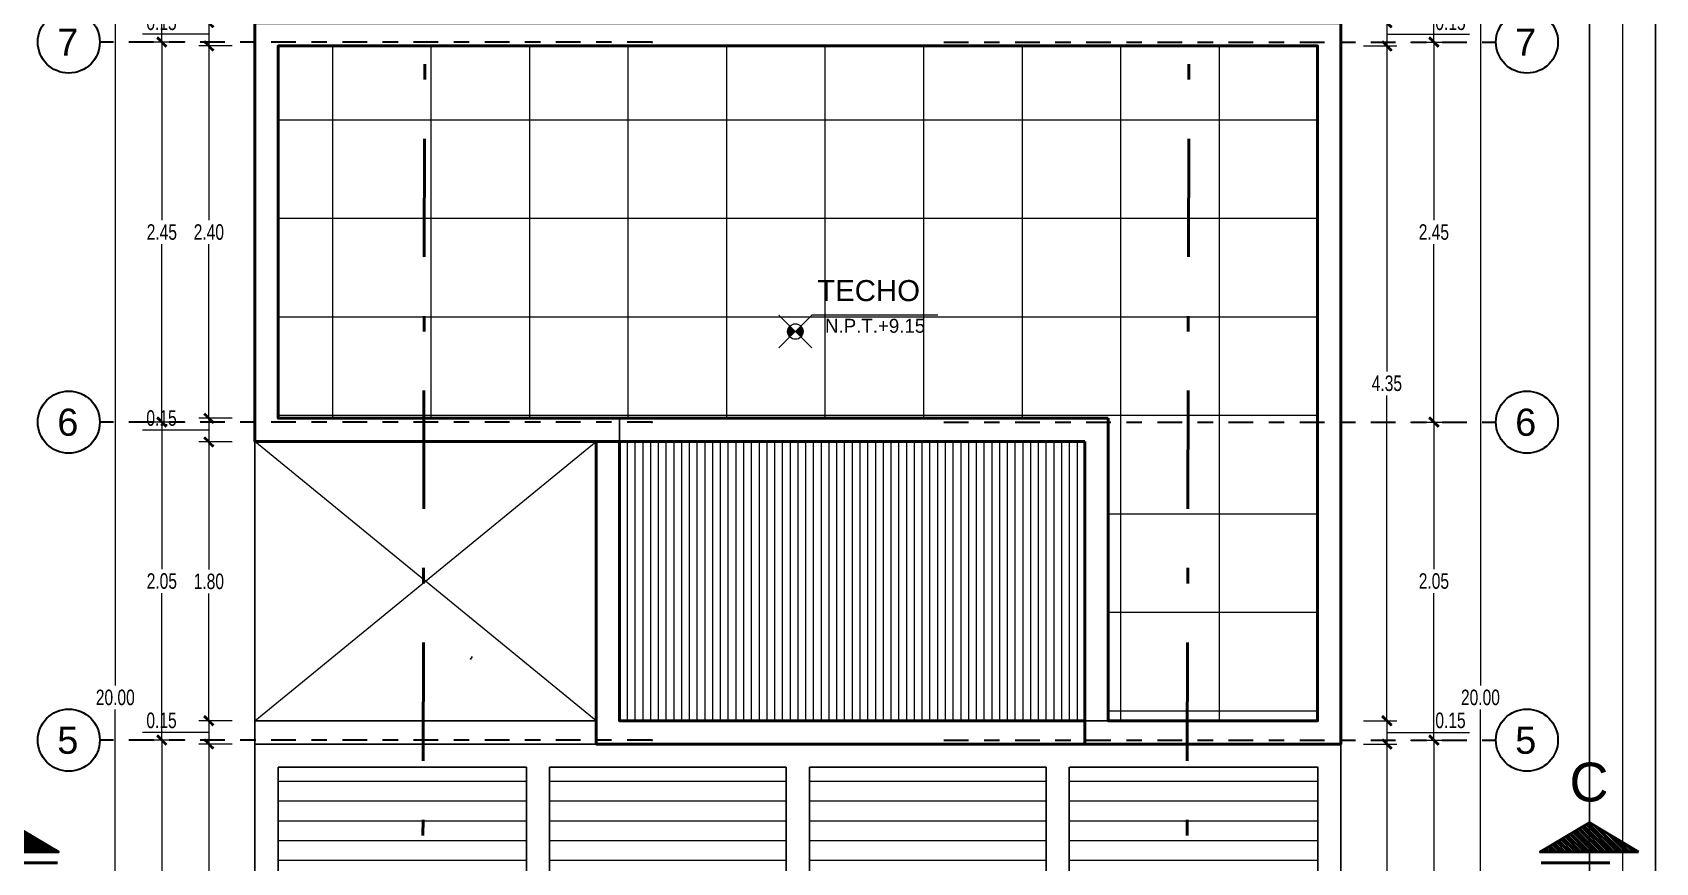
# Model space of a CAD drawing. Header units: millimetres. Extents: x 10610 to 10705, y -16613.7 to -16584.2.
# Drawn here: x 10644.11 to 10654.57, y -16598.11 to -16592.76 of the extents above; entities that cross this region are included whole.
import ezdxf
from ezdxf.enums import TextEntityAlignment as Align

# ---------------------------------------------------------------- set-up
doc = ezdxf.new("R2010")
doc.units = ezdxf.units.MM
doc.linetypes.add('DASHDOTX2', pattern=[50.8, 25.4, -12.7, 0, -12.7])
doc.linetypes.add('Punto & Rayas', pattern=[0.335139, 0.15875, -0.088194, 0, -0.088194])
doc.layers.add('0.2', color=2, linetype='Continuous')
doc.layers.add('Nuevo_Estructura - Forjados', color=7, linetype='Continuous')
for name, color, linetype, lineweight in [('0.6', 252, 'Continuous', 50), ('01_GRIS 250', 250, 'Continuous', 9), ('p2', 53, 'Continuous', 20), ('P6', 255, 'Continuous', 20), ('PISOS', 251, 'Continuous', 5)]:
    doc.layers.add(name, color=color, linetype=linetype, lineweight=lineweight)
doc.layers.add('Nuevo_Estructura - Forjados_Pluma_Nº__209', color=7, linetype='Continuous', lineweight=30, true_color=0x3e4f7b)
doc.layers.add('Nuevo_Estructura - Forjados_Pluma_Nº__219', color=7, linetype='Continuous', lineweight=13, true_color=0x404b6a)
doc.styles.add('Estilo_Generado_1', font='arial.ttf')
doc.styles.add('mahico', font='GOTHIC.TTF', dxfattribs={"width": 0.75})
doc.styles.add('stylus', font='stylu.ttf')
doc.styles.add('TEXTO PRINCIPAL', font='swissek.ttf', dxfattribs={"height": 0.15})
doc.dimstyles.new('Copia de 50 P', dxfattribs={"dimtxt": 0.1, "dimasz": 0.01, "dimexe": 0.065, "dimexo": 0.0625, "dimgap": 0.025, "dimtad": 1, "dimtih": 1, "dimtoh": 1, "dimzin": 0, "dimdsep": 46, "dimtxsty": 'mahico', "dimblk": 'pa cotas', "dimcen": 0.09, "dimdle": 0.3, "dimclrd": 256, "dimclre": 256, "dimclrt": 256, "dimadec": 0, "dimazin": 0, "dimtfac": 1, "dimtofl": 0, "dimtmove": 0, "dimatfit": 3, "dimfxl": 0.15, "dimfxlon": 1, "dimtolj": 1, "dimtzin": 0, "dimlwd": 5, "dimlwe": 5, "dimarcsym": 0})

# ---------------------------------------------------------------- blocks, each defined once
blk = doc.blocks.new('A$C25241A85')
at = {"layer": 'p2', "lineweight": 9}
h = blk.add_hatch(color=256, dxfattribs=at)
h.paths.add_polyline_path([(0.071, 0.141, 0.198912), (0.056, 0.106, 0.198912), (0.071, 0.071), (0.106, 0.106)])
h.paths.add_polyline_path([(0.106, 0.106), (0.141, 0.071, 0.198912), (0.156, 0.106, 0.198912), (0.141, 0.141)])
at = {"layer": 'p2'}
blk.add_line((0.212, 0), (0, 0.212), dxfattribs=at)
blk.add_lwpolyline([(1.024, 0.212), (0.212, 0.212), (0, 0)], dxfattribs=at)
blk.add_circle((0.106, 0.106), 0.05, dxfattribs=at)
blk = doc.blocks.new('ERGHERH')
at = {"layer": 'PISOS'}
h = blk.add_hatch(dxfattribs=at)
h.set_pattern_fill('LINE', color=256, scale=0.04, angle=1080)
h.set_pattern_definition([(0, (7488.64808, -16616.50624), (9e-17, 0.127), [])])
h.paths.add_polyline_path([(10559.049, -16458.86), (10557.449, -16458.86), (10557.439, -16465.26), (10559.039, -16465.26)])
h = blk.add_hatch(dxfattribs=at)
h.set_pattern_fill('LINE', color=256, scale=0.04, angle=1080)
h.set_pattern_definition([(0, (7490.32308, -16616.50624), (9e-17, 0.127), [])])
h.paths.add_polyline_path([(10560.724, -16458.86), (10559.199, -16458.86), (10559.199, -16465.26), (10560.724, -16465.26)])
h = blk.add_hatch(dxfattribs=at)
h.set_pattern_fill('LINE', color=256, scale=0.04, angle=1080)
h.set_pattern_definition([(0, (7491.99808, -16616.50624), (9e-17, 0.127), [])])
h.paths.add_polyline_path([(10562.399, -16458.86), (10560.874, -16458.86), (10560.874, -16465.26), (10562.399, -16465.26)])
h = blk.add_hatch(dxfattribs=at)
h.set_pattern_fill('LINE', color=256, scale=0.04, angle=1080)
h.set_pattern_definition([(0, (7493.74808, -16616.50624), (9e-17, 0.127), [])])
h.paths.add_polyline_path([(10564.149, -16458.86), (10562.549, -16458.86), (10562.549, -16465.26), (10564.149, -16465.26), (10564.149, -16461.26), (10563.549, -16461.26), (10563.549, -16459.66), (10564.149, -16459.66)])
for p, q in [((10557.299, -16458.71), (10564.299, -16458.71)), ((10559.049, -16458.86), (10557.449, -16458.86)), ((10559.049, -16458.86), (10559.049, -16465.26)), ((10559.199, -16458.86), (10559.199, -16465.26)), ((10560.724, -16458.86), (10560.724, -16465.26)), ((10560.874, -16458.86), (10560.874, -16465.26)), ((10562.399, -16458.86), (10562.399, -16465.26)), ((10562.549, -16458.86), (10562.549, -16465.26)), ((10557.299, -16465.41), (10564.299, -16465.41))]:
    blk.add_line(p, q)
blk.add_lwpolyline([(10557.299, -16458.71), (10564.299, -16458.71), (10564.299, -16465.41), (10557.299, -16465.41)], close=True)
for points in [[(10559.049, -16465.26), (10557.449, -16465.26), (10557.449, -16458.86), (10559.049, -16458.86)], [(10559.199, -16458.86), (10560.724, -16458.86)], [(10560.874, -16458.86), (10562.399, -16458.86)], [(10562.551, -16458.86), (10564.151, -16458.86), (10564.149, -16465.26), (10562.549, -16465.26)], [(10560.724, -16465.26), (10559.199, -16465.26)], [(10562.399, -16465.26), (10560.874, -16465.26)]]:
    blk.add_lwpolyline(points)
blk = doc.blocks.new('*X335')
at = {"color": 0}
for p, q in [((-18.3448, 8.7763), (-18.3299, 8.7912)), ((-18.3395, 8.7851), (-18.3299, 8.7947)), ((-18.3342, 8.794), (-18.3299, 8.7983)), ((-18.3892, 8.7), (-18.3299, 8.7594)), ((-18.3879, 8.6978), (-18.3299, 8.7558)), ((-18.3872, 8.7056), (-18.3299, 8.7629)), ((-18.3819, 8.7144), (-18.3299, 8.7664)), ((-18.3766, 8.7232), (-18.3299, 8.77)), ((-18.3713, 8.7321), (-18.3299, 8.7735)), ((-18.366, 8.7409), (-18.3299, 8.777)), ((-18.3607, 8.7498), (-18.3299, 8.7806)), ((-18.3554, 8.7586), (-18.3299, 8.7841)), ((-18.3501, 8.7674), (-18.3299, 8.7877)), ((-18.3866, 8.6956), (-18.3299, 8.7523)), ((-18.3853, 8.6934), (-18.3299, 8.7488)), ((-18.3839, 8.6912), (-18.3299, 8.7452)), ((-18.3826, 8.689), (-18.3299, 8.7417)), ((-18.3813, 8.6868), (-18.3299, 8.7382)), ((-18.3799, 8.6846), (-18.3299, 8.7346)), ((-18.3786, 8.6824), (-18.3299, 8.7311)), ((-18.3773, 8.6801), (-18.3299, 8.7276)), ((-18.376, 8.6779), (-18.3299, 8.724)), ((-18.3746, 8.6757), (-18.3299, 8.7205)), ((-18.3733, 8.6735), (-18.3299, 8.7169)), ((-18.372, 8.6713), (-18.3299, 8.7134)), ((-18.3707, 8.6691), (-18.3299, 8.7099)), ((-18.3693, 8.6669), (-18.3299, 8.7063)), ((-18.368, 8.6647), (-18.3299, 8.7028)), ((-18.3667, 8.6625), (-18.3299, 8.6993)), ((-18.3654, 8.6603), (-18.3299, 8.6957)), ((-18.364, 8.658), (-18.3299, 8.6922)), ((-18.3627, 8.6558), (-18.3299, 8.6887)), ((-18.3614, 8.6536), (-18.3299, 8.6851)), ((-18.3601, 8.6514), (-18.3299, 8.6816)), ((-18.3587, 8.6492), (-18.3299, 8.6781)), ((-18.3574, 8.647), (-18.3299, 8.6745)), ((-18.3561, 8.6448), (-18.3299, 8.671)), ((-18.3548, 8.6426), (-18.3299, 8.6674)), ((-18.3534, 8.6404), (-18.3299, 8.6639)), ((-18.3521, 8.6382), (-18.3299, 8.6604)), ((-18.3508, 8.6359), (-18.3299, 8.6568)), ((-18.3495, 8.6337), (-18.3299, 8.6533)), ((-18.3481, 8.6315), (-18.3299, 8.6498)), ((-18.3468, 8.6293), (-18.3299, 8.6462)), ((-18.3455, 8.6271), (-18.3299, 8.6427)), ((-18.3442, 8.6249), (-18.3299, 8.6392)), ((-18.3428, 8.6227), (-18.3299, 8.6356)), ((-18.3415, 8.6205), (-18.3299, 8.6321)), ((-18.3402, 8.6183), (-18.3299, 8.6286)), ((-18.3388, 8.6161), (-18.3299, 8.625)), ((-18.3375, 8.6139), (-18.3299, 8.6215)), ((-18.3362, 8.6116), (-18.3299, 8.6179)), ((-18.3349, 8.6094), (-18.3299, 8.6144)), ((-18.3335, 8.6072), (-18.3299, 8.6109)), ((-18.3322, 8.605), (-18.3299, 8.6073)), ((-18.3309, 8.6028), (-18.3299, 8.6038))]:
    blk.add_line(p, q, dxfattribs=at)
blk = doc.blocks.new('INDC')
at = {"layer": '0.6', "linetype": 'DASHDOTX2', "ltscale": 0.005}
blk.add_line((-0.0202, -0.0891), (-0.0202, 0.0893), dxfattribs=at)
at = {"layer": '0.6'}
blk.add_lwpolyline([(0, 0.0909), (0, -0.0909), (0.0545, 0)], close=True, dxfattribs=at)
at = {"xscale": -0.9085966123466278, "yscale": 0.9085966123466278, "zscale": 0.9085966123460401}
blk.add_blockref('*X335', (-16.6545, -7.9058), dxfattribs=at)
blk = doc.blocks.new('hjygfvdc')
at = {"layer": '0.6', "linetype": 'DASHDOTX2', "ltscale": 0.03}
for p, q in [((3030.343, 68.844), (3030.397, 92.839)), ((3035.269, 68.844), (3035.323, 92.839))]:
    blk.add_line(p, q, dxfattribs=at)
at = {"layer": '0.2'}
for p, xscale, yscale, zscale, rotation in [((3027.7, 79.624), 3.485268437144938, 3.485268437144938, 3.485268437144938, 90), ((3037.887, 79.624), -3.485268437144932, 3.485268437144932, 3.485268437144932, 270)]:
    blk.add_blockref('INDC', p, dxfattribs=dict(at, xscale=xscale, yscale=yscale, zscale=zscale, rotation=rotation))
at = {"color": 252, "style": 'TEXTO PRINCIPAL'}
blk.add_text('C', height=0.25, dxfattribs=at).set_placement((3037.884, 80.075), align=Align.MIDDLE)
blk = doc.blocks.new('HTRHTRHTR')
for p, q in [((4244.53, -165.78), (4244.53, 437.54)), ((4235.83, 428.85), (4235.83, -157.09))]:
    blk.add_line(p, q)
at = {"layer": 'P6', "color": 7}
blk.add_line((4240.18, 433.19), (4240.18, -161.44), dxfattribs=at)
blk = doc.blocks.new('pa cotas')
h = blk.add_hatch(color=256)
h.paths.add_polyline_path([(2.4, 3.1), (-3.1, -2.4), (-2.4, -3.1)])
h.paths.add_polyline_path([(3.1, 2.4), (2.4, 3.1), (-2.4, -3.1)])
blk.add_line((-2.4, -3.1), (2.4, 3.1))
blk.add_lwpolyline([(3.1, 2.4), (2.4, 3.1), (-3.1, -2.4), (-2.4, -3.1)], close=True)
blk = doc.blocks.new('*D659')
at = {"lineweight": 5, "transparency": 16777216}
for p, q in [((10599.703, -16552.193), (10599.488, -16552.193)), ((10599.553, -16552.203), (10599.553, -16562.116)), ((10599.553, -16572.183), (10599.553, -16562.271)), ((10599.553, -16572.193), (10599.488, -16572.193))]:
    blk.add_line(p, q, dxfattribs=at)
at = {"layer": 'Defpoints', "color": 0, "transparency": 16777216}
for p in [(10600.453, -16552.193), (10599.553, -16572.193), (10599.553, -16572.193)]:
    blk.add_point(p, dxfattribs=at)
at = {"lineweight": 5, "transparency": 16777216, "xscale": 0.01, "yscale": 0.01, "zscale": 0.01}
for p, rotation in [((10599.553, -16552.193), 90), ((10599.553, -16572.193), 270)]:
    blk.add_blockref('pa cotas', p, dxfattribs=dict(at, rotation=rotation))
at = {"transparency": 16777216, "insert": (10599.553, -16562.193), "char_height": 0.1, "attachment_point": 5, "style": 'mahico'}
blk.add_mtext('\\A1;20.00', dxfattribs=at)
blk = doc.blocks.new('Marcador de red estándar_2')
at = {"layer": 'Nuevo_Estructura - Forjados_Pluma_Nº__209', "color": 167, "linetype": 'Punto & Rayas', "lineweight": 30, "true_color": 0x3e4f7b}
for p, q in [((-0.942, 0), (-4.5, 0)), ((0.942, 0), (4.5, 0))]:
    blk.add_line(p, q, dxfattribs=at)
at = {"layer": 'Nuevo_Estructura - Forjados_Pluma_Nº__209', "color": 167, "linetype": 'Continuous', "lineweight": 30, "true_color": 0x3e4f7b}
for centre in [(-4.7, 0), (4.7, 0)]:
    blk.add_circle(centre, 0.2, dxfattribs=at)
at = {"layer": 'Nuevo_Estructura - Forjados_Pluma_Nº__209', "color": 167, "linetype": 'Punto & Rayas', "lineweight": 30, "true_color": 0x3e4f7b}
blk.add_point((0.942, 0), dxfattribs=at)
blk.add_point((0.942, 0), dxfattribs=at)
at = {"layer": 'Nuevo_Estructura - Forjados_Pluma_Nº__219', "color": 167, "lineweight": 13, "true_color": 0x404b6a, "style": 'Estilo_Generado_1'}
for tag, p in [('AC_MarkerText_1_0', (-4.7, -0.168)), ('AC_MarkerText_1_1', (4.7, -0.168))]:
    blk.add_attdef(tag, text='', height=0.175, rotation=180, dxfattribs=at).set_placement(p, align=Align.TOP_CENTER)
blk = doc.blocks.new('*D660')
at = {"lineweight": 5, "transparency": 16777216}
for p, q in [((10600.003, -16562.468), (10599.788, -16562.468)), ((10599.853, -16562.478), (10599.853, -16564.016)), ((10599.853, -16565.708), (10599.853, -16564.171)), ((10600.003, -16565.718), (10599.788, -16565.718))]:
    blk.add_line(p, q, dxfattribs=at)
at = {"layer": 'Defpoints', "color": 0, "transparency": 16777216}
for p in [(10600.453, -16562.468), (10599.853, -16565.718), (10600.453, -16565.718)]:
    blk.add_point(p, dxfattribs=at)
at = {"lineweight": 5, "transparency": 16777216, "xscale": 0.01, "yscale": 0.01, "zscale": 0.01}
for p, rotation in [((10599.853, -16562.468), 90), ((10599.853, -16565.718), 270)]:
    blk.add_blockref('pa cotas', p, dxfattribs=dict(at, rotation=rotation))
at = {"transparency": 16777216, "insert": (10599.853, -16564.093), "char_height": 0.1, "attachment_point": 5, "style": 'mahico'}
blk.add_mtext('\\A1;3.25', dxfattribs=at)
blk = doc.blocks.new('*D665')
at = {"lineweight": 5, "transparency": 16777216}
for p, q in [((10608.203, -16552.193), (10608.418, -16552.193)), ((10608.353, -16552.203), (10608.353, -16562.116)), ((10608.353, -16572.183), (10608.353, -16562.271)), ((10608.353, -16572.193), (10608.418, -16572.193))]:
    blk.add_line(p, q, dxfattribs=at)
at = {"layer": 'Defpoints', "color": 0, "transparency": 16777216}
for p in [(10607.453, -16552.193), (10608.353, -16572.193), (10608.353, -16572.193)]:
    blk.add_point(p, dxfattribs=at)
at = {"lineweight": 5, "transparency": 16777216, "xscale": 0.01, "yscale": 0.01, "zscale": 0.01}
for p, rotation in [((10608.353, -16552.193), 90), ((10608.353, -16572.193), 270)]:
    blk.add_blockref('pa cotas', p, dxfattribs=dict(at, rotation=rotation))
at = {"transparency": 16777216, "insert": (10608.353, -16562.193), "char_height": 0.1, "attachment_point": 5, "style": 'mahico'}
blk.add_mtext('\\A1;20.00', dxfattribs=at)
blk = doc.blocks.new('*D668')
at = {"lineweight": 5, "transparency": 16777216}
for p, q in [((10607.903, -16554.218), (10608.118, -16554.218)), ((10608.053, -16554.228), (10608.053, -16556.016)), ((10608.053, -16557.958), (10608.053, -16556.171)), ((10607.903, -16557.968), (10608.118, -16557.968))]:
    blk.add_line(p, q, dxfattribs=at)
at = {"layer": 'Defpoints', "color": 0, "transparency": 16777216}
for p in [(10607.453, -16554.218), (10607.453, -16557.968), (10608.053, -16557.968)]:
    blk.add_point(p, dxfattribs=at)
at = {"lineweight": 5, "transparency": 16777216, "xscale": 0.01, "yscale": 0.01, "zscale": 0.01}
for p, rotation in [((10608.053, -16554.218), 90), ((10608.053, -16557.968), 270)]:
    blk.add_blockref('pa cotas', p, dxfattribs=dict(at, rotation=rotation))
at = {"transparency": 16777216, "insert": (10608.053, -16556.093), "char_height": 0.1, "attachment_point": 5, "style": 'mahico'}
blk.add_mtext('\\A1;3.75', dxfattribs=at)
blk = doc.blocks.new('*D669')
at = {"lineweight": 5, "transparency": 16777216}
for p, q in [((10607.903, -16557.968), (10608.118, -16557.968)), ((10608.053, -16557.978), (10608.053, -16559.116)), ((10608.053, -16560.408), (10608.053, -16559.271)), ((10607.903, -16560.418), (10608.118, -16560.418))]:
    blk.add_line(p, q, dxfattribs=at)
at = {"layer": 'Defpoints', "color": 0, "transparency": 16777216}
for p in [(10607.453, -16557.968), (10607.453, -16560.418), (10608.053, -16560.418)]:
    blk.add_point(p, dxfattribs=at)
at = {"lineweight": 5, "transparency": 16777216, "xscale": 0.01, "yscale": 0.01, "zscale": 0.01}
for p, rotation in [((10608.053, -16557.968), 90), ((10608.053, -16560.418), 270)]:
    blk.add_blockref('pa cotas', p, dxfattribs=dict(at, rotation=rotation))
at = {"transparency": 16777216, "insert": (10608.053, -16559.193), "char_height": 0.1, "attachment_point": 5, "style": 'mahico'}
blk.add_mtext('\\A1;2.45', dxfattribs=at)
blk = doc.blocks.new('*D670')
at = {"lineweight": 5, "transparency": 16777216}
for p, q in [((10607.903, -16560.418), (10608.118, -16560.418)), ((10608.053, -16560.428), (10608.053, -16561.366)), ((10608.053, -16562.458), (10608.053, -16561.521)), ((10607.903, -16562.468), (10608.118, -16562.468))]:
    blk.add_line(p, q, dxfattribs=at)
at = {"layer": 'Defpoints', "color": 0, "transparency": 16777216}
for p in [(10607.453, -16560.418), (10607.453, -16562.468), (10608.053, -16562.468)]:
    blk.add_point(p, dxfattribs=at)
at = {"lineweight": 5, "transparency": 16777216, "xscale": 0.01, "yscale": 0.01, "zscale": 0.01}
for p, rotation in [((10608.053, -16560.418), 90), ((10608.053, -16562.468), 270)]:
    blk.add_blockref('pa cotas', p, dxfattribs=dict(at, rotation=rotation))
at = {"transparency": 16777216, "insert": (10608.053, -16561.443), "char_height": 0.1, "attachment_point": 5, "style": 'mahico'}
blk.add_mtext('\\A1;2.05', dxfattribs=at)
blk = doc.blocks.new('*D671')
at = {"lineweight": 5, "transparency": 16777216}
for p, q in [((10607.903, -16562.468), (10608.118, -16562.468)), ((10608.053, -16562.478), (10608.053, -16564.016)), ((10608.053, -16565.708), (10608.053, -16564.171)), ((10607.903, -16565.718), (10608.118, -16565.718))]:
    blk.add_line(p, q, dxfattribs=at)
at = {"layer": 'Defpoints', "color": 0, "transparency": 16777216}
for p in [(10607.453, -16562.468), (10607.453, -16565.718), (10608.053, -16565.718)]:
    blk.add_point(p, dxfattribs=at)
at = {"lineweight": 5, "transparency": 16777216, "xscale": 0.01, "yscale": 0.01, "zscale": 0.01}
for p, rotation in [((10608.053, -16562.468), 90), ((10608.053, -16565.718), 270)]:
    blk.add_blockref('pa cotas', p, dxfattribs=dict(at, rotation=rotation))
at = {"transparency": 16777216, "insert": (10608.053, -16564.093), "char_height": 0.1, "attachment_point": 5, "style": 'mahico'}
blk.add_mtext('\\A1;3.25', dxfattribs=at)
blk = doc.blocks.new('*D684')
at = {"lineweight": 5, "transparency": 16777216}
for p, q in [((10600.003, -16554.218), (10599.788, -16554.218)), ((10599.853, -16554.228), (10599.853, -16556.016)), ((10599.853, -16557.958), (10599.853, -16556.171)), ((10600.003, -16557.968), (10599.788, -16557.968))]:
    blk.add_line(p, q, dxfattribs=at)
at = {"layer": 'Defpoints', "color": 0, "transparency": 16777216}
for p in [(10600.453, -16554.218), (10599.853, -16557.968), (10600.453, -16557.968)]:
    blk.add_point(p, dxfattribs=at)
at = {"lineweight": 5, "transparency": 16777216, "xscale": 0.01, "yscale": 0.01, "zscale": 0.01}
for p, rotation in [((10599.853, -16554.218), 90), ((10599.853, -16557.968), 270)]:
    blk.add_blockref('pa cotas', p, dxfattribs=dict(at, rotation=rotation))
at = {"transparency": 16777216, "insert": (10599.853, -16556.093), "char_height": 0.1, "attachment_point": 5, "style": 'mahico'}
blk.add_mtext('\\A1;3.75', dxfattribs=at)
blk = doc.blocks.new('*D685')
at = {"lineweight": 5, "transparency": 16777216}
for p, q in [((10600.003, -16557.968), (10599.788, -16557.968)), ((10599.853, -16557.978), (10599.853, -16559.116)), ((10599.853, -16560.408), (10599.853, -16559.271)), ((10600.003, -16560.418), (10599.788, -16560.418))]:
    blk.add_line(p, q, dxfattribs=at)
at = {"layer": 'Defpoints', "color": 0, "transparency": 16777216}
for p in [(10600.453, -16557.968), (10599.853, -16560.418), (10600.453, -16560.418)]:
    blk.add_point(p, dxfattribs=at)
at = {"lineweight": 5, "transparency": 16777216, "xscale": 0.01, "yscale": 0.01, "zscale": 0.01}
for p, rotation in [((10599.853, -16557.968), 90), ((10599.853, -16560.418), 270)]:
    blk.add_blockref('pa cotas', p, dxfattribs=dict(at, rotation=rotation))
at = {"transparency": 16777216, "insert": (10599.853, -16559.193), "char_height": 0.1, "attachment_point": 5, "style": 'mahico'}
blk.add_mtext('\\A1;2.45', dxfattribs=at)
blk = doc.blocks.new('*D686')
at = {"lineweight": 5, "transparency": 16777216}
for p, q in [((10600.003, -16560.418), (10599.788, -16560.418)), ((10599.853, -16560.428), (10599.853, -16561.366)), ((10599.853, -16562.458), (10599.853, -16561.521)), ((10600.003, -16562.468), (10599.788, -16562.468))]:
    blk.add_line(p, q, dxfattribs=at)
at = {"layer": 'Defpoints', "color": 0, "transparency": 16777216}
for p in [(10600.453, -16560.418), (10599.853, -16562.468), (10600.453, -16562.468)]:
    blk.add_point(p, dxfattribs=at)
at = {"lineweight": 5, "transparency": 16777216, "xscale": 0.01, "yscale": 0.01, "zscale": 0.01}
for p, rotation in [((10599.853, -16560.418), 90), ((10599.853, -16562.468), 270)]:
    blk.add_blockref('pa cotas', p, dxfattribs=dict(at, rotation=rotation))
at = {"transparency": 16777216, "insert": (10599.853, -16561.443), "char_height": 0.1, "attachment_point": 5, "style": 'mahico'}
blk.add_mtext('\\A1;2.05', dxfattribs=at)
blk = doc.blocks.new('*D830')
at = {"lineweight": 5, "transparency": 16777216}
for p, q in [((10652.686, -16592.693), (10652.901, -16592.693)), ((10652.836, -16592.703), (10652.836, -16592.833)), ((10652.836, -16592.768), (10653.124, -16592.768)), ((10653.124, -16592.768), (10653.369, -16592.768)), ((10652.686, -16592.843), (10652.901, -16592.843))]:
    blk.add_line(p, q, dxfattribs=at)
at = {"layer": 'Defpoints', "color": 0, "transparency": 16777216}
for p in [(10652.539, -16592.693), (10652.389, -16592.843), (10652.836, -16592.843)]:
    blk.add_point(p, dxfattribs=at)
at = {"lineweight": 5, "transparency": 16777216, "xscale": 0.01, "yscale": 0.01, "zscale": 0.01}
for p, rotation in [((10652.836, -16592.693), 90), ((10652.836, -16592.843), 270)]:
    blk.add_blockref('pa cotas', p, dxfattribs=dict(at, rotation=rotation))
at = {"transparency": 16777216, "insert": (10653.246, -16592.691), "char_height": 0.1, "attachment_point": 5, "style": 'mahico'}
blk.add_mtext('\\A1;0.15', dxfattribs=at)
blk = doc.blocks.new('*D831')
at = {"lineweight": 5, "transparency": 16777216}
for p, q in [((10652.686, -16592.843), (10652.901, -16592.843)), ((10652.836, -16592.853), (10652.836, -16594.941)), ((10652.836, -16597.183), (10652.836, -16595.096)), ((10652.686, -16597.193), (10652.901, -16597.193))]:
    blk.add_line(p, q, dxfattribs=at)
at = {"layer": 'Defpoints', "color": 0, "transparency": 16777216}
for p in [(10652.389, -16592.843), (10652.389, -16597.193), (10652.836, -16597.193)]:
    blk.add_point(p, dxfattribs=at)
at = {"lineweight": 5, "transparency": 16777216, "xscale": 0.01, "yscale": 0.01, "zscale": 0.01}
for p, rotation in [((10652.836, -16592.843), 90), ((10652.836, -16597.193), 270)]:
    blk.add_blockref('pa cotas', p, dxfattribs=dict(at, rotation=rotation))
at = {"transparency": 16777216, "insert": (10652.836, -16595.018), "char_height": 0.1, "attachment_point": 5, "style": 'mahico'}
blk.add_mtext('\\A1;4.35', dxfattribs=at)
blk = doc.blocks.new('*D832')
at = {"lineweight": 5, "transparency": 16777216}
for p, q in [((10652.686, -16597.193), (10652.901, -16597.193)), ((10652.836, -16597.203), (10652.836, -16597.333)), ((10652.836, -16597.268), (10653.124, -16597.268)), ((10653.124, -16597.268), (10653.369, -16597.268)), ((10652.686, -16597.343), (10652.901, -16597.343))]:
    blk.add_line(p, q, dxfattribs=at)
at = {"layer": 'Defpoints', "color": 0, "transparency": 16777216}
for p in [(10652.389, -16597.193), (10652.539, -16597.343), (10652.836, -16597.343)]:
    blk.add_point(p, dxfattribs=at)
at = {"lineweight": 5, "transparency": 16777216, "xscale": 0.01, "yscale": 0.01, "zscale": 0.01}
for p, rotation in [((10652.836, -16597.193), 90), ((10652.836, -16597.343), 270)]:
    blk.add_blockref('pa cotas', p, dxfattribs=dict(at, rotation=rotation))
at = {"transparency": 16777216, "insert": (10653.246, -16597.191), "char_height": 0.1, "attachment_point": 5, "style": 'mahico'}
blk.add_mtext('\\A1;0.15', dxfattribs=at)
blk = doc.blocks.new('*D833')
at = {"lineweight": 5, "transparency": 16777216}
for p, q in [((10652.686, -16597.343), (10652.901, -16597.343)), ((10652.836, -16597.353), (10652.836, -16600.616)), ((10652.836, -16604.033), (10652.836, -16600.771)), ((10652.686, -16604.043), (10652.901, -16604.043))]:
    blk.add_line(p, q, dxfattribs=at)
at = {"layer": 'Defpoints', "color": 0, "transparency": 16777216}
for p in [(10652.539, -16597.343), (10652.539, -16604.043), (10652.836, -16604.043)]:
    blk.add_point(p, dxfattribs=at)
at = {"lineweight": 5, "transparency": 16777216, "xscale": 0.01, "yscale": 0.01, "zscale": 0.01}
for p, rotation in [((10652.836, -16597.343), 90), ((10652.836, -16604.043), 270)]:
    blk.add_blockref('pa cotas', p, dxfattribs=dict(at, rotation=rotation))
at = {"transparency": 16777216, "insert": (10652.836, -16600.693), "char_height": 0.1, "attachment_point": 5, "style": 'mahico'}
blk.add_mtext('\\A1;6.70', dxfattribs=at)
blk = doc.blocks.new('*D839')
at = {"lineweight": 5, "transparency": 16777216}
for p, q in [((10645.392, -16592.693), (10645.177, -16592.693)), ((10645.242, -16592.703), (10645.242, -16592.833)), ((10645.059, -16592.768), (10644.814, -16592.768)), ((10645.242, -16592.768), (10645.059, -16592.768)), ((10645.392, -16592.843), (10645.177, -16592.843))]:
    blk.add_line(p, q, dxfattribs=at)
at = {"layer": 'Defpoints', "color": 0, "transparency": 16777216}
for p in [(10645.539, -16592.693), (10645.242, -16592.843), (10645.689, -16592.843)]:
    blk.add_point(p, dxfattribs=at)
at = {"lineweight": 5, "transparency": 16777216, "xscale": 0.01, "yscale": 0.01, "zscale": 0.01}
for p, rotation in [((10645.242, -16592.693), 90), ((10645.242, -16592.843), 270)]:
    blk.add_blockref('pa cotas', p, dxfattribs=dict(at, rotation=rotation))
at = {"transparency": 16777216, "insert": (10644.937, -16592.691), "char_height": 0.1, "attachment_point": 5, "style": 'mahico'}
blk.add_mtext('\\A1;0.15', dxfattribs=at)
blk = doc.blocks.new('*D840')
at = {"lineweight": 5, "transparency": 16777216}
for p, q in [((10645.392, -16592.843), (10645.177, -16592.843)), ((10645.242, -16592.853), (10645.242, -16593.966)), ((10645.242, -16595.233), (10645.242, -16594.121)), ((10645.392, -16595.243), (10645.177, -16595.243))]:
    blk.add_line(p, q, dxfattribs=at)
at = {"layer": 'Defpoints', "color": 0, "transparency": 16777216}
for p in [(10645.689, -16592.843), (10645.242, -16595.243), (10645.689, -16595.243)]:
    blk.add_point(p, dxfattribs=at)
at = {"lineweight": 5, "transparency": 16777216, "xscale": 0.01, "yscale": 0.01, "zscale": 0.01}
for p, rotation in [((10645.242, -16592.843), 90), ((10645.242, -16595.243), 270)]:
    blk.add_blockref('pa cotas', p, dxfattribs=dict(at, rotation=rotation))
at = {"transparency": 16777216, "insert": (10645.242, -16594.043), "char_height": 0.1, "attachment_point": 5, "style": 'mahico'}
blk.add_mtext('\\A1;2.40', dxfattribs=at)
blk = doc.blocks.new('*D841')
at = {"lineweight": 5, "transparency": 16777216}
for p, q in [((10645.059, -16595.32), (10644.814, -16595.32)), ((10645.242, -16595.32), (10645.059, -16595.32)), ((10645.392, -16595.243), (10645.177, -16595.243)), ((10645.242, -16595.253), (10645.242, -16595.386)), ((10645.392, -16595.396), (10645.177, -16595.396))]:
    blk.add_line(p, q, dxfattribs=at)
at = {"layer": 'Defpoints', "color": 0, "transparency": 16777216}
for p in [(10645.689, -16595.243), (10645.242, -16595.396), (10645.542, -16595.396)]:
    blk.add_point(p, dxfattribs=at)
at = {"lineweight": 5, "transparency": 16777216, "xscale": 0.01, "yscale": 0.01, "zscale": 0.01}
for p, rotation in [((10645.242, -16595.243), 90), ((10645.242, -16595.396), 270)]:
    blk.add_blockref('pa cotas', p, dxfattribs=dict(at, rotation=rotation))
at = {"transparency": 16777216, "insert": (10644.937, -16595.242), "char_height": 0.1, "attachment_point": 5, "style": 'mahico'}
blk.add_mtext('\\A1;0.15', dxfattribs=at)
blk = doc.blocks.new('*D842')
at = {"lineweight": 5, "transparency": 16777216}
for p, q in [((10645.392, -16595.396), (10645.177, -16595.396)), ((10645.242, -16595.406), (10645.242, -16596.217)), ((10645.242, -16597.183), (10645.242, -16596.372)), ((10645.392, -16597.193), (10645.177, -16597.193))]:
    blk.add_line(p, q, dxfattribs=at)
at = {"layer": 'Defpoints', "color": 0, "transparency": 16777216}
for p in [(10645.542, -16595.396), (10645.242, -16597.193), (10645.539, -16597.193)]:
    blk.add_point(p, dxfattribs=at)
at = {"lineweight": 5, "transparency": 16777216, "xscale": 0.01, "yscale": 0.01, "zscale": 0.01}
for p, rotation in [((10645.242, -16595.396), 90), ((10645.242, -16597.193), 270)]:
    blk.add_blockref('pa cotas', p, dxfattribs=dict(at, rotation=rotation))
at = {"transparency": 16777216, "insert": (10645.242, -16596.295), "char_height": 0.1, "attachment_point": 5, "style": 'mahico'}
blk.add_mtext('\\A1;1.80', dxfattribs=at)
blk = doc.blocks.new('*D843')
at = {"lineweight": 5, "transparency": 16777216}
for p, q in [((10645.392, -16597.193), (10645.177, -16597.193)), ((10645.242, -16597.203), (10645.242, -16597.333)), ((10645.059, -16597.268), (10644.814, -16597.268)), ((10645.242, -16597.268), (10645.059, -16597.268)), ((10645.392, -16597.343), (10645.177, -16597.343))]:
    blk.add_line(p, q, dxfattribs=at)
at = {"layer": 'Defpoints', "color": 0, "transparency": 16777216}
for p in [(10645.539, -16597.193), (10645.242, -16597.343), (10645.539, -16597.343)]:
    blk.add_point(p, dxfattribs=at)
at = {"lineweight": 5, "transparency": 16777216, "xscale": 0.01, "yscale": 0.01, "zscale": 0.01}
for p, rotation in [((10645.242, -16597.193), 90), ((10645.242, -16597.343), 270)]:
    blk.add_blockref('pa cotas', p, dxfattribs=dict(at, rotation=rotation))
at = {"transparency": 16777216, "insert": (10644.937, -16597.191), "char_height": 0.1, "attachment_point": 5, "style": 'mahico'}
blk.add_mtext('\\A1;0.15', dxfattribs=at)
blk = doc.blocks.new('*D844')
at = {"lineweight": 5, "transparency": 16777216}
for p, q in [((10645.392, -16597.343), (10645.177, -16597.343)), ((10645.242, -16597.353), (10645.242, -16600.541)), ((10645.242, -16603.883), (10645.242, -16600.696)), ((10645.392, -16603.893), (10645.177, -16603.893))]:
    blk.add_line(p, q, dxfattribs=at)
at = {"layer": 'Defpoints', "color": 0, "transparency": 16777216}
for p in [(10645.539, -16597.343), (10645.242, -16603.893), (10645.689, -16603.893)]:
    blk.add_point(p, dxfattribs=at)
at = {"lineweight": 5, "transparency": 16777216, "xscale": 0.01, "yscale": 0.01, "zscale": 0.01}
for p, rotation in [((10645.242, -16597.343), 90), ((10645.242, -16603.893), 270)]:
    blk.add_blockref('pa cotas', p, dxfattribs=dict(at, rotation=rotation))
at = {"transparency": 16777216, "insert": (10645.242, -16600.618), "char_height": 0.1, "attachment_point": 5, "style": 'mahico'}
blk.add_mtext('\\A1;6.55', dxfattribs=at)
blk = doc.blocks.new('fdvfvfdvdf')
at = {"layer": 'Nuevo_Estructura - Forjados', "color": 8, "linetype": 'Continuous', "lineweight": 15}
ref = blk.add_blockref('Marcador de red estándar_2', (10603.953, -16557.968), dxfattribs=dict(at, rotation=180))
ref.add_attrib('AC_MarkerText_1', '7', dxfattribs={"layer": 'Nuevo_Estructura - Forjados_Pluma_Nº__219', "color": 167, "lineweight": 13, "true_color": 0x404b6a, "height": 0.175, "style": 'Estilo_Generado_1'}).set_placement((10608.645, -16557.881), align=Align.TOP_CENTER)
ref.add_attrib('AC_MarkerText_1_1', '7', dxfattribs={"layer": 'Nuevo_Estructura - Forjados_Pluma_Nº__219', "color": 167, "lineweight": 13, "true_color": 0x404b6a, "height": 0.175, "style": 'Estilo_Generado_1'}).set_placement((10599.247, -16557.881), align=Align.TOP_CENTER)
ref = blk.add_blockref('Marcador de red estándar_2', (10603.953, -16560.418), dxfattribs=dict(at, rotation=180))
ref.add_attrib('AC_MarkerText_1', '6', dxfattribs={"layer": 'Nuevo_Estructura - Forjados_Pluma_Nº__219', "color": 167, "lineweight": 13, "true_color": 0x404b6a, "height": 0.175, "style": 'Estilo_Generado_1'}).set_placement((10608.645, -16560.331), align=Align.TOP_CENTER)
ref.add_attrib('AC_MarkerText_1_1', '6', dxfattribs={"layer": 'Nuevo_Estructura - Forjados_Pluma_Nº__219', "color": 167, "lineweight": 13, "true_color": 0x404b6a, "height": 0.175, "style": 'Estilo_Generado_1'}).set_placement((10599.247, -16560.331), align=Align.TOP_CENTER)
ref = blk.add_blockref('Marcador de red estándar_2', (10603.953, -16562.468), dxfattribs=dict(at, rotation=180))
ref.add_attrib('AC_MarkerText_1', '5', dxfattribs={"layer": 'Nuevo_Estructura - Forjados_Pluma_Nº__219', "color": 167, "lineweight": 13, "true_color": 0x404b6a, "height": 0.175, "style": 'Estilo_Generado_1'}).set_placement((10608.645, -16562.381), align=Align.TOP_CENTER)
ref.add_attrib('AC_MarkerText_1_1', '5', dxfattribs={"layer": 'Nuevo_Estructura - Forjados_Pluma_Nº__219', "color": 167, "lineweight": 13, "true_color": 0x404b6a, "height": 0.175, "style": 'Estilo_Generado_1'}).set_placement((10599.247, -16562.381), align=Align.TOP_CENTER)
for base, p1, p2, picture, middle in [((10599.553, -16572.193), (10600.453, -16552.193), (10599.553, -16572.193), '*D659', (10599.553, -16562.193)), ((10608.353, -16572.193), (10607.453, -16552.193), (10608.353, -16572.193), '*D665', (10608.353, -16562.193))]:
    dim = blk.add_linear_dim(base=base, p1=p1, p2=p2, angle=270, dimstyle='Copia de 50 P')
    dim.commit()
    dim.dimension.update_dxf_attribs({"geometry": picture, "text_midpoint": middle})
for base, p1, p2, picture, middle in [((10599.853, -16557.968), (10600.453, -16554.218), (10600.453, -16557.968), '*D684', (10599.853, -16556.093)), ((10608.053, -16557.968), (10607.453, -16554.218), (10607.453, -16557.968), '*D668', (10608.053, -16556.093)), ((10599.853, -16560.418), (10600.453, -16557.968), (10600.453, -16560.418), '*D685', (10599.853, -16559.193)), ((10608.053, -16560.418), (10607.453, -16557.968), (10607.453, -16560.418), '*D669', (10608.053, -16559.193)), ((10599.853, -16562.468), (10600.453, -16560.418), (10600.453, -16562.468), '*D686', (10599.853, -16561.443)), ((10608.053, -16562.468), (10607.453, -16560.418), (10607.453, -16562.468), '*D670', (10608.053, -16561.443)), ((10599.853, -16565.718), (10600.453, -16562.468), (10600.453, -16565.718), '*D660', (10599.853, -16564.093)), ((10608.053, -16565.718), (10607.453, -16562.468), (10607.453, -16565.718), '*D671', (10608.053, -16564.093))]:
    dim = blk.add_linear_dim(base=base, p1=p1, p2=p2, angle=270, dimstyle='Copia de 50 P', override={"dimtmove": 1})
    dim.commit()
    dim.dimension.update_dxf_attribs({"geometry": picture, "text_midpoint": middle})

msp = doc.modelspace()

# ---------------------------------------------------------------- hatches: boundary and pattern name
at = {"layer": '01_GRIS 250', "true_color": 0x939598}
h = msp.add_hatch(dxfattribs=at)
h.set_pattern_fill('NET', color=252, scale=0.2, angle=-90)
h.set_pattern_definition([(270, (98.6907, -138.5641), (0.635, -4e-16), []), (360, (98.6907, -138.5641), (4e-16, 0.635), [])])
h.paths.add_polyline_path([(10651.039, -16595.243), (10651.039, -16597.193), (10652.389, -16597.193), (10652.389, -16592.843), (10645.689, -16592.843), (10645.689, -16594.143), (10645.689, -16595.243)])
h = msp.add_hatch(dxfattribs=at)
h.set_pattern_fill('_USER', color=252, scale=0.05, angle=-90, pattern_type=0)
h.set_pattern_definition([(270, (98.69071, -5.43969), (0.05, -3e-17), [])])
h.paths.add_polyline_path([(10650.889, -16595.393), (10647.889, -16595.393), (10647.889, -16597.193), (10650.889, -16597.193)])

# ---------------------------------------------------------------- linework, layer by layer
for p, q in [((10645.539, -16587.043), (10645.539, -16607.043)), ((10652.539, -16607.043), (10652.539, -16587.043)), ((10645.689, -16592.843), (10645.689, -16595.243)), ((10652.389, -16597.193), (10652.389, -16592.843)), ((10645.689, -16595.243), (10647.889, -16595.243)), ((10647.889, -16595.243), (10647.889, -16597.193)), ((10647.889, -16597.193), (10647.889, -16595.243)), ((10645.689, -16595.393), (10645.539, -16595.393)), ((10645.689, -16595.393), (10647.739, -16595.393)), ((10647.739, -16595.393), (10647.739, -16597.343)), ((10645.689, -16597.193), (10645.539, -16597.193)), ((10645.689, -16597.193), (10647.739, -16597.193)), ((10647.889, -16597.193), (10652.389, -16597.193)), ((10645.689, -16597.343), (10652.539, -16597.343)), ((10652.389, -16597.343), (10652.539, -16597.343))]:
    msp.add_line(p, q)
msp.add_lwpolyline([(10645.539, -16587.043), (10652.539, -16587.043), (10652.539, -16607.043), (10645.539, -16607.043)], close=True)
at = {"color": 251, "lineweight": 50, "true_color": 0x636466}
for points in [[(10650.889, -16595.393), (10645.539, -16595.393), (10645.539, -16592.693), (10652.539, -16592.693), (10652.539, -16597.343), (10650.889, -16597.343), (10650.889, -16595.393)], [(10647.739, -16595.393), (10647.739, -16597.343), (10650.889, -16597.343)], [(10647.889, -16595.393), (10647.889, -16597.193), (10650.889, -16597.193)]]:
    msp.add_lwpolyline(points, dxfattribs=at)
for points in [[(10645.689, -16594.143), (10645.689, -16592.843)], [(10645.689, -16592.843), (10652.389, -16592.843)]]:
    msp.add_lwpolyline(points)
msp.add_lwpolyline([(10651.039, -16595.243), (10645.689, -16595.243), (10645.689, -16592.843), (10652.389, -16592.843), (10652.389, -16597.193), (10651.039, -16597.193)], close=True, dxfattribs=at)
at = {"color": 251, "lineweight": 9, "true_color": 0x636466}
for points in [[(10645.539, -16597.193), (10647.739, -16595.393)], [(10647.739, -16597.193), (10645.539, -16595.393)]]:
    msp.add_lwpolyline(points, dxfattribs=at)
msp.add_open_spline([(10646.929, -16596.799), (10646.933, -16596.79), (10646.937, -16596.783), (10646.939, -16596.778)], degree=3)

# ---------------------------------------------------------------- block references
at = {"color": 251, "lineweight": 60, "xscale": 0.04888415461454044, "yscale": 0.04888415461454044, "zscale": 0.04888415461454044}
msp.add_blockref('HTRHTRHTR', (10447.078, -16605.598), dxfattribs=at)
at = {"lineweight": 70}
for p in [(7606.048, -16677.663), (7616.255, -16677.663)]:
    msp.add_blockref('hjygfvdc', p, dxfattribs=at)
for name, p in [('fdvfvfdvdf', (45.086, -34.85)), ('A$C25241A85', (10648.917, -16594.79)), ('ERGHERH', (88.24, -138.633))]:
    msp.add_blockref(name, p)

# ---------------------------------------------------------------- texts
at = {"style": 'TEXTO PRINCIPAL'}
msp.add_text('TECHO', height=0.1356, dxfattribs=at).set_placement((10649.495, -16594.42), align=Align.MIDDLE)
at = {"style": 'stylus'}
msp.add_text('N.P.T.+9.15', height=0.09, dxfattribs=at).set_placement((10649.537, -16594.647), align=Align.MIDDLE_CENTER)

# ---------------------------------------------------------------- dimensions: what is measured, and where the dimension line sits
for base, p1, p2, picture, middle in [((10645.242, -16592.843), (10645.539, -16592.693), (10645.689, -16592.843), '*D839', (10645.034, -16592.691)), ((10652.836, -16592.843), (10652.539, -16592.693), (10652.389, -16592.843), '*D830', (10653.149, -16592.691)), ((10645.242, -16595.243), (10645.689, -16592.843), (10645.689, -16595.243), '*D840', (10645.242, -16594.043)), ((10652.836, -16597.193), (10652.389, -16592.843), (10652.389, -16597.193), '*D831', (10652.836, -16595.018)), ((10645.242, -16595.396), (10645.689, -16595.243), (10645.542, -16595.396), '*D841', (10645.034, -16595.242)), ((10645.242, -16597.193), (10645.542, -16595.396), (10645.539, -16597.193), '*D842', (10645.242, -16596.295)), ((10645.242, -16597.343), (10645.539, -16597.193), (10645.539, -16597.343), '*D843', (10645.034, -16597.191)), ((10652.836, -16597.343), (10652.389, -16597.193), (10652.539, -16597.343), '*D832', (10653.149, -16597.191)), ((10645.242, -16603.893), (10645.539, -16597.343), (10645.689, -16603.893), '*D844', (10645.242, -16600.618)), ((10652.836, -16604.043), (10652.539, -16597.343), (10652.539, -16604.043), '*D833', (10652.836, -16600.693))]:
    dim = msp.add_linear_dim(base=base, p1=p1, p2=p2, angle=90, dimstyle='Copia de 50 P', override={"dimtmove": 1})
    dim.commit()
    dim.dimension.update_dxf_attribs({"geometry": picture, "text_midpoint": middle})

doc.saveas('drawing.dxf')
